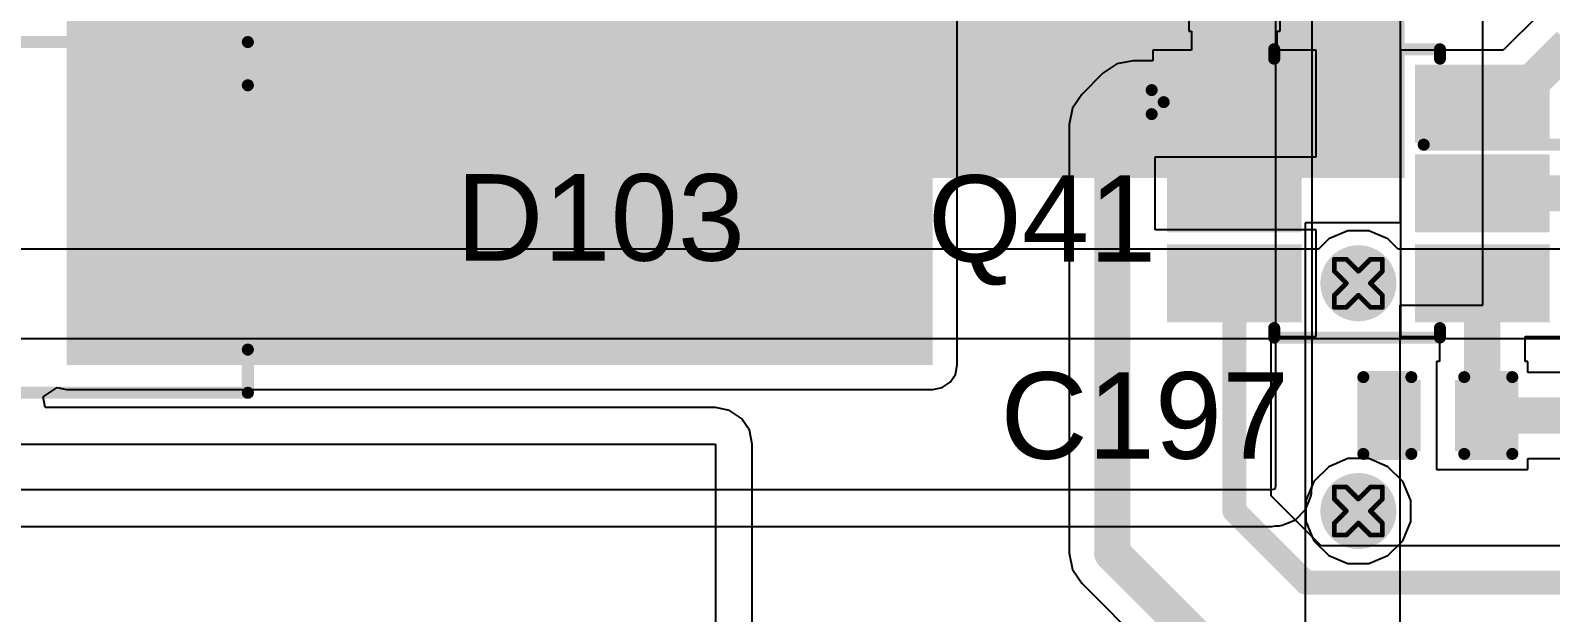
# Model space of a CAD drawing. Header units: inches. Extents: x 0 to 5379, y 0 to 5429.
# Drawn here: x 63.15 to 79.23, y 203.3 to 209.46 of the extents above; entities that cross this region are included whole.
import ezdxf

# ---------------------------------------------------------------- set-up
doc = ezdxf.new("R2010")
doc.units = ezdxf.units.IN
for name, color, linetype in [('Bottom Layer', 5, 'Continuous'), ('Bottom Overlay', 54, 'Continuous'), ('Bottom Paste', 16, 'Continuous'), ('Bottom Solder', 6, 'Continuous'), ('Drill Drawing', 1, 'Continuous'), ('GND01', 16, 'Continuous'), ('GND02', 76, 'Continuous'), ('PWR', 156, 'Continuous'), ('SIG 01', 90, 'Continuous'), ('Top Layer', 1, 'Continuous'), ('Top Overlay', 2, 'Continuous'), ('Top Paste', 8, 'Continuous'), ('Top Solder', 216, 'Continuous'), ('Via Holes', 16, 'Continuous')]:
    doc.layers.add(name, color=color, linetype=linetype)
doc.styles.add('Arial', font='', dxfattribs={"height": 0.2})
doc.styles.get('Arial').set_extended_font_data('Arial')

# ---------------------------------------------------------------- blocks, each defined once
blk = doc.blocks.new('SOT_23_6_734')
at = {"layer": 'Top Layer'}
for points in [[(-1.92, 1.26), (-0.7, 1.26), (-0.7, 0.64), (-1.92, 0.64)], [(0.7, 1.26), (1.92, 1.26), (1.92, 0.64), (0.7, 0.64)], [(-1.92, 0.31), (-0.7, 0.31), (-0.7, -0.31), (-1.92, -0.31)], [(0.7, 0.31), (1.92, 0.31), (1.92, -0.31), (0.7, -0.31)], [(-1.92, -0.64), (-0.7, -0.64), (-0.7, -1.26), (-1.92, -1.26)], [(0.7, -0.64), (1.92, -0.64), (1.92, -1.26), (0.7, -1.26)]]:
    blk.add_hatch(color=1, dxfattribs=at).paths.add_polyline_path(points)
at = {"layer": 'Top Paste'}
for points in [[(-1.92, 1.26), (-0.7, 1.26), (-0.7, 0.64), (-1.92, 0.64)], [(0.7, 1.26), (1.92, 1.26), (1.92, 0.64), (0.7, 0.64)], [(-1.92, 0.31), (-0.7, 0.31), (-0.7, -0.31), (-1.92, -0.31)], [(0.7, 0.31), (1.92, 0.31), (1.92, -0.31), (0.7, -0.31)], [(-1.92, -0.64), (-0.7, -0.64), (-0.7, -1.26), (-1.92, -1.26)], [(0.7, -0.64), (1.92, -0.64), (1.92, -1.26), (0.7, -1.26)]]:
    blk.add_hatch(color=8, dxfattribs=at).paths.add_polyline_path(points)
at = {"layer": 'Top Solder'}
for points in [[(-2.022, 1.362), (-0.598, 1.362), (-0.598, 0.538), (-2.022, 0.538)], [(0.598, 1.362), (2.022, 1.362), (2.022, 0.538), (0.598, 0.538)], [(-2.022, 0.412), (-0.598, 0.412), (-0.598, -0.412), (-2.022, -0.412)], [(0.598, 0.412), (2.022, 0.412), (2.022, -0.412), (0.598, -0.412)], [(-2.022, -0.538), (-0.598, -0.538), (-0.598, -1.362), (-2.022, -1.362)], [(0.598, -0.538), (2.022, -0.538), (2.022, -1.362), (0.598, -1.362)]]:
    blk.add_hatch(color=216, dxfattribs=at).paths.add_polyline_path(points)
at = {"layer": 'Top Overlay'}
for points in [[(-0.889, 1.524, 0.127, 0.127, 0), (0.864, 1.524, 0.127, 0.127, 0)], [(-0.889, 1.424, 0.127, 0.127, 0), (-0.889, 1.524, 0.127, 0.127, 0)], [(0.864, 1.424, 0.127, 0.127, 0), (0.864, 1.524, 0.127, 0.127, 0)], [(-2.184, 1.092, 0.127, 0.127, 0), (-2.057, 0.965, 0.127, 0.127, 0)], [(-2.184, 0.838, 0.127, 0.127, 0), (-2.184, 1.092, 0.127, 0.127, 0)], [(-2.184, 0.838, 0.127, 0.127, 0), (-2.057, 0.965, 0.127, 0.127, 0)], [(-0.889, -1.524, 0.127, 0.127, 0), (-0.889, -1.424, 0.127, 0.127, 0)], [(0.864, -1.524, 0.127, 0.127, 0), (0.864, -1.424, 0.127, 0.127, 0)], [(-0.889, -1.524, 0.127, 0.127, 0), (0.864, -1.524, 0.127, 0.127, 0)]]:
    blk.add_lwpolyline(points, format="xyseb", dxfattribs=at)
for points in [[(-0.921, 1.524, 0.0635, 0.0635, 1), (-0.857, 1.524, 0.0635, 0.0635, 1)], [(-0.921, 1.524, 0.0635, 0.0635, 1), (-0.857, 1.524, 0.0635, 0.0635, 1)], [(-0.921, 1.424, 0.0635, 0.0635, 1), (-0.857, 1.424, 0.0635, 0.0635, 1)], [(0.832, 1.524, 0.0635, 0.0635, 1), (0.895, 1.524, 0.0635, 0.0635, 1)], [(0.832, 1.524, 0.0635, 0.0635, 1), (0.895, 1.524, 0.0635, 0.0635, 1)], [(0.832, 1.424, 0.0635, 0.0635, 1), (0.895, 1.424, 0.0635, 0.0635, 1)], [(-2.216, 1.092, 0.0635, 0.0635, 1), (-2.153, 1.092, 0.0635, 0.0635, 1)], [(-2.216, 1.092, 0.0635, 0.0635, 1), (-2.153, 1.092, 0.0635, 0.0635, 1)], [(-2.089, 0.965, 0.0635, 0.0635, 1), (-2.026, 0.965, 0.0635, 0.0635, 1)], [(-2.089, 0.965, 0.0635, 0.0635, 1), (-2.026, 0.965, 0.0635, 0.0635, 1)], [(-2.216, 0.838, 0.0635, 0.0635, 1), (-2.153, 0.838, 0.0635, 0.0635, 1)], [(-2.216, 0.838, 0.0635, 0.0635, 1), (-2.153, 0.838, 0.0635, 0.0635, 1)], [(-0.921, -1.424, 0.0635, 0.0635, 1), (-0.857, -1.424, 0.0635, 0.0635, 1)], [(0.832, -1.424, 0.0635, 0.0635, 1), (0.895, -1.424, 0.0635, 0.0635, 1)], [(-0.921, -1.524, 0.0635, 0.0635, 1), (-0.857, -1.524, 0.0635, 0.0635, 1)], [(-0.921, -1.524, 0.0635, 0.0635, 1), (-0.857, -1.524, 0.0635, 0.0635, 1)], [(0.832, -1.524, 0.0635, 0.0635, 1), (0.895, -1.524, 0.0635, 0.0635, 1)], [(0.832, -1.524, 0.0635, 0.0635, 1), (0.895, -1.524, 0.0635, 0.0635, 1)]]:
    blk.add_lwpolyline(points, format="xyseb", close=True, dxfattribs=at)
blk = doc.blocks.new('H2PAK_2_B_735')
at = {"layer": 'Bottom Layer'}
blk.add_hatch(color=5, dxfattribs=at).paths.add_polyline_path([(5.5, -0.828), (5.5, -10.328), (-5.5, -10.328), (-5.5, -0.828)])
at = {"layer": 'Bottom Paste'}
blk.add_hatch(color=16, dxfattribs=at).paths.add_polyline_path([(5.5, -0.828), (5.5, -10.328), (-5.5, -10.328), (-5.5, -0.828)])
at = {"layer": 'Bottom Solder'}
blk.add_hatch(color=6, dxfattribs=at).paths.add_polyline_path([(5.551, -0.778), (5.551, -10.379), (-5.551, -10.379), (-5.551, -0.778)])
at = {"layer": 'Bottom Overlay'}
blk.add_lwpolyline([(5.2, -0.578, 0.127, 0.127, 0), (5.2, 1.725, 0.127, 0.127, 0)], format="xyseb", dxfattribs=at)
blk.add_lwpolyline([(5.168, -0.578, 0.0635, 0.0635, 1), (5.232, -0.578, 0.0635, 0.0635, 1)], format="xyseb", close=True, dxfattribs=at)
blk = doc.blocks.new('SMB__837')
at = {"layer": 'Top Layer'}
for points in [[(-3.7, -1.2), (-3.7, 1.2), (-0.9, 1.2), (-0.9, -1.2)], [(0.9, -1.2), (0.9, 1.2), (3.7, 1.2), (3.7, -1.2)]]:
    blk.add_hatch(color=1, dxfattribs=at).paths.add_polyline_path(points)
at = {"layer": 'Top Overlay'}
for points in [[(2.59, 1.245), (4.826, 1.245), (4.826, 1.905), (2.59, 1.905)], [(3.733, -1.651), (4.826, -1.651), (4.826, 1.346), (3.733, 1.346)], [(2.59, -1.905), (4.826, -1.905), (4.826, -1.245), (2.59, -1.245)]]:
    blk.add_hatch(color=2, dxfattribs=at).paths.add_polyline_path(points)
at = {"layer": 'Top Paste'}
for points in [[(-3.7, -1.2), (-3.7, 1.2), (-0.9, 1.2), (-0.9, -1.2)], [(0.9, -1.2), (0.9, 1.2), (3.7, 1.2), (3.7, -1.2)]]:
    blk.add_hatch(color=8, dxfattribs=at).paths.add_polyline_path(points)
at = {"layer": 'Top Solder'}
for points in [[(-3.802, -1.302), (-3.802, 1.302), (-0.798, 1.302), (-0.798, -1.302)], [(0.798, -1.302), (0.798, 1.302), (3.802, 1.302), (3.802, -1.302)]]:
    blk.add_hatch(color=216, dxfattribs=at).paths.add_polyline_path(points)
at = {"layer": 'Top Overlay'}
for points in [[(2.591, 1.854, 0.127, 0.127, 0), (-2.21, 1.854, 0.127, 0.127, 0)], [(-2.21, 1.854, 0.127, 0.127, 0), (-2.21, 1.397, 0.127, 0.127, 0)], [(-2.21, -1.397, 0.127, 0.127, 0), (-2.21, -1.854, 0.127, 0.127, 0)], [(2.591, -1.854, 0.127, 0.127, 0), (-2.21, -1.854, 0.127, 0.127, 0)]]:
    blk.add_lwpolyline(points, format="xyseb", dxfattribs=at)
for points in [[(-2.242, 1.854, 0.0635, 0.0635, 1), (-2.178, 1.854, 0.0635, 0.0635, 1)], [(-2.242, 1.854, 0.0635, 0.0635, 1), (-2.178, 1.854, 0.0635, 0.0635, 1)], [(2.559, 1.854, 0.0635, 0.0635, 1), (2.623, 1.854, 0.0635, 0.0635, 1)], [(-2.242, 1.397, 0.0635, 0.0635, 1), (-2.178, 1.397, 0.0635, 0.0635, 1)], [(-2.242, -1.397, 0.0635, 0.0635, 1), (-2.178, -1.397, 0.0635, 0.0635, 1)], [(-2.242, -1.854, 0.0635, 0.0635, 1), (-2.178, -1.854, 0.0635, 0.0635, 1)], [(-2.242, -1.854, 0.0635, 0.0635, 1), (-2.178, -1.854, 0.0635, 0.0635, 1)], [(2.559, -1.854, 0.0635, 0.0635, 1), (2.623, -1.854, 0.0635, 0.0635, 1)]]:
    blk.add_lwpolyline(points, format="xyseb", close=True, dxfattribs=at)
blk = doc.blocks.new('C___0402_932')
at = {"layer": 'Top Layer'}
for points in [[(-0.699, -0.318), (-0.699, 0.318), (-0.241, 0.318), (-0.241, -0.318)], [(0.241, -0.318), (0.241, 0.318), (0.699, 0.318), (0.699, -0.318)]]:
    blk.add_hatch(color=1, dxfattribs=at).paths.add_polyline_path(points)
at = {"layer": 'Top Paste'}
for points in [[(-0.699, -0.318), (-0.699, 0.318), (-0.241, 0.318), (-0.241, -0.318)], [(0.241, -0.318), (0.241, 0.318), (0.699, 0.318), (0.699, -0.318)]]:
    blk.add_hatch(color=8, dxfattribs=at).paths.add_polyline_path(points)
at = {"layer": 'Top Solder'}
for points in [[(-0.758, -0.377), (-0.758, 0.377), (-0.181, 0.377), (-0.181, -0.377)], [(0.181, -0.377), (0.181, 0.377), (0.758, 0.377), (0.758, -0.377)]]:
    blk.add_hatch(color=216, dxfattribs=at).paths.add_polyline_path(points)
at = {"layer": 'Top Overlay'}
for points in [[(-0.787, 0.406, 0.127, 0.127, 0), (-0.279, 0.406, 0.127, 0.127, 0)], [(-0.787, -0.406, 0.127, 0.127, 0), (-0.787, 0.406, 0.127, 0.127, 0)], [(0.279, 0.406, 0.127, 0.127, 0), (0.787, 0.406, 0.127, 0.127, 0)], [(0.787, -0.406, 0.127, 0.127, 0), (0.787, 0.406, 0.127, 0.127, 0)], [(-0.787, -0.406, 0.127, 0.127, 0), (-0.279, -0.406, 0.127, 0.127, 0)], [(0.279, -0.406, 0.127, 0.127, 0), (0.787, -0.406, 0.127, 0.127, 0)]]:
    blk.add_lwpolyline(points, format="xyseb", dxfattribs=at)
for points in [[(-0.819, 0.406, 0.0635, 0.0635, 1), (-0.756, 0.406, 0.0635, 0.0635, 1)], [(-0.819, 0.406, 0.0635, 0.0635, 1), (-0.756, 0.406, 0.0635, 0.0635, 1)], [(-0.311, 0.406, 0.0635, 0.0635, 1), (-0.248, 0.406, 0.0635, 0.0635, 1)], [(0.248, 0.406, 0.0635, 0.0635, 1), (0.311, 0.406, 0.0635, 0.0635, 1)], [(0.756, 0.406, 0.0635, 0.0635, 1), (0.819, 0.406, 0.0635, 0.0635, 1)], [(0.756, 0.406, 0.0635, 0.0635, 1), (0.819, 0.406, 0.0635, 0.0635, 1)], [(-0.819, -0.406, 0.0635, 0.0635, 1), (-0.756, -0.406, 0.0635, 0.0635, 1)], [(-0.819, -0.406, 0.0635, 0.0635, 1), (-0.756, -0.406, 0.0635, 0.0635, 1)], [(-0.311, -0.406, 0.0635, 0.0635, 1), (-0.248, -0.406, 0.0635, 0.0635, 1)], [(0.248, -0.406, 0.0635, 0.0635, 1), (0.311, -0.406, 0.0635, 0.0635, 1)], [(0.756, -0.406, 0.0635, 0.0635, 1), (0.819, -0.406, 0.0635, 0.0635, 1)], [(0.756, -0.406, 0.0635, 0.0635, 1), (0.819, -0.406, 0.0635, 0.0635, 1)]]:
    blk.add_lwpolyline(points, format="xyseb", close=True, dxfattribs=at)

msp = doc.modelspace()

# ---------------------------------------------------------------- hatches: boundary and pattern name
at = {"layer": 'Bottom Layer'}
h = msp.add_hatch(color=5, dxfattribs=at)
edge = h.paths.add_edge_path()
edge.add_arc((77.195, 206.782), 0.3, 0, 360)
h = msp.add_hatch(color=5, dxfattribs=at)
edge = h.paths.add_edge_path()
edge.add_arc((77.195, 204.374), 0.3, 0, 360)
at = {"layer": 'Bottom Solder'}
h = msp.add_hatch(color=6, dxfattribs=at)
edge = h.paths.add_edge_path()
edge.add_arc((77.195, 206.782), 0.402, 0, 360)
h = msp.add_hatch(color=6, dxfattribs=at)
edge = h.paths.add_edge_path()
edge.add_arc((77.195, 204.374), 0.402, 0, 360)
at = {"layer": 'GND01'}
h = msp.add_hatch(color=16, dxfattribs=at)
edge = h.paths.add_edge_path()
edge.add_arc((77.195, 206.782), 0.3, 0, 360)
h = msp.add_hatch(color=16, dxfattribs=at)
edge = h.paths.add_edge_path()
edge.add_arc((77.195, 204.374), 0.3, 0, 360)
at = {"layer": 'GND02'}
h = msp.add_hatch(color=76, dxfattribs=at)
edge = h.paths.add_edge_path()
edge.add_arc((77.195, 206.782), 0.3, 0, 360)
h = msp.add_hatch(color=76, dxfattribs=at)
edge = h.paths.add_edge_path()
edge.add_arc((77.195, 204.374), 0.3, 0, 360)
at = {"layer": 'PWR'}
h = msp.add_hatch(color=156, dxfattribs=at)
edge = h.paths.add_edge_path()
edge.add_arc((77.195, 206.782), 0.3, 0, 360)
h = msp.add_hatch(color=156, dxfattribs=at)
edge = h.paths.add_edge_path()
edge.add_arc((77.195, 204.374), 0.3, 0, 360)
at = {"layer": 'SIG 01'}
h = msp.add_hatch(color=90, dxfattribs=at)
edge = h.paths.add_edge_path()
edge.add_arc((77.195, 206.782), 0.3, 0, 360)
h = msp.add_hatch(color=90, dxfattribs=at)
edge = h.paths.add_edge_path()
edge.add_arc((77.195, 204.374), 0.3, 0, 360)
at = {"layer": 'Top Layer'}
msp.add_hatch(color=1, dxfattribs=at).paths.add_polyline_path([(72.695, 219.612), (63.536, 219.612), (63.536, 205.918), (72.695, 205.918)])
h = msp.add_hatch(color=1, dxfattribs=at)
edge = h.paths.add_edge_path()
edge.add_arc((77.195, 206.782), 0.3, 0, 360)
h = msp.add_hatch(color=1, dxfattribs=at)
edge = h.paths.add_edge_path()
edge.add_arc((77.195, 204.374), 0.3, 0, 360)
at = {"layer": 'Top Solder'}
h = msp.add_hatch(color=216, dxfattribs=at)
edge = h.paths.add_edge_path()
edge.add_arc((77.195, 206.782), 0.402, 0, 360)
h = msp.add_hatch(color=216, dxfattribs=at)
edge = h.paths.add_edge_path()
edge.add_arc((77.195, 204.374), 0.402, 0, 360)
at = {"layer": 'Via Holes'}
h = msp.add_hatch(color=7, dxfattribs=at)
edge = h.paths.add_edge_path()
edge.add_arc((77.195, 206.782), 0.15, 0, 360)
h = msp.add_hatch(color=7, dxfattribs=at)
edge = h.paths.add_edge_path()
edge.add_arc((77.195, 204.374), 0.15, 0, 360)

# ---------------------------------------------------------------- linework, layer by layer
at = {"layer": 'Bottom Layer'}
for p, q in [((77.636, 219.612), (77.636, 207.422)), ((77.636, 219.612), (77.636, 207.422)), ((78.511, 206.552), (78.511, 219.612)), ((78.511, 206.552), (78.511, 219.612)), ((77.636, 207.422), (76.632, 207.422)), ((76.632, 207.422), (76.632, 202.387)), ((77.636, 207.422), (76.632, 207.422)), ((76.632, 207.422), (76.632, 202.387)), ((77.636, 201.096), (77.636, 206.552)), ((77.636, 206.552), (78.511, 206.552)), ((77.636, 201.096), (77.636, 206.552)), ((77.636, 206.552), (78.511, 206.552))]:
    msp.add_line(p, q, dxfattribs=at)
at = {"layer": 'Drill Drawing'}
for points in [[(76.941, 206.909, 0.0508, 0.0508, 0), (76.941, 207.036, 0.0508, 0.0508, 0)], [(76.941, 207.036, 0.0508, 0.0508, 0), (77.068, 207.036, 0.0508, 0.0508, 0)], [(77.068, 207.036, 0.0508, 0.0508, 0), (77.195, 206.909, 0.0508, 0.0508, 0)], [(77.195, 206.909, 0.0508, 0.0508, 0), (77.322, 207.036, 0.0508, 0.0508, 0)], [(77.322, 207.036, 0.0508, 0.0508, 0), (77.449, 207.036, 0.0508, 0.0508, 0)], [(77.449, 206.909, 0.0508, 0.0508, 0), (77.449, 207.036, 0.0508, 0.0508, 0)], [(76.941, 206.909, 0.0508, 0.0508, 0), (77.068, 206.782, 0.0508, 0.0508, 0)], [(77.322, 206.782, 0.0508, 0.0508, 0), (77.449, 206.909, 0.0508, 0.0508, 0)], [(76.941, 206.655, 0.0508, 0.0508, 0), (77.068, 206.782, 0.0508, 0.0508, 0)], [(77.322, 206.782, 0.0508, 0.0508, 0), (77.449, 206.655, 0.0508, 0.0508, 0)], [(76.941, 206.528, 0.0508, 0.0508, 0), (76.941, 206.655, 0.0508, 0.0508, 0)], [(76.941, 206.528, 0.0508, 0.0508, 0), (77.068, 206.528, 0.0508, 0.0508, 0)], [(77.068, 206.528, 0.0508, 0.0508, 0), (77.195, 206.655, 0.0508, 0.0508, 0)], [(77.195, 206.655, 0.0508, 0.0508, 0), (77.322, 206.528, 0.0508, 0.0508, 0)], [(77.322, 206.528, 0.0508, 0.0508, 0), (77.449, 206.528, 0.0508, 0.0508, 0)], [(77.449, 206.528, 0.0508, 0.0508, 0), (77.449, 206.655, 0.0508, 0.0508, 0)], [(76.941, 204.501, 0.0508, 0.0508, 0), (76.941, 204.628, 0.0508, 0.0508, 0)], [(76.941, 204.628, 0.0508, 0.0508, 0), (77.068, 204.628, 0.0508, 0.0508, 0)], [(77.068, 204.628, 0.0508, 0.0508, 0), (77.195, 204.501, 0.0508, 0.0508, 0)], [(77.195, 204.501, 0.0508, 0.0508, 0), (77.322, 204.628, 0.0508, 0.0508, 0)], [(77.322, 204.628, 0.0508, 0.0508, 0), (77.449, 204.628, 0.0508, 0.0508, 0)], [(77.449, 204.501, 0.0508, 0.0508, 0), (77.449, 204.628, 0.0508, 0.0508, 0)], [(76.941, 204.501, 0.0508, 0.0508, 0), (77.068, 204.374, 0.0508, 0.0508, 0)], [(77.322, 204.374, 0.0508, 0.0508, 0), (77.449, 204.501, 0.0508, 0.0508, 0)], [(76.941, 204.247, 0.0508, 0.0508, 0), (77.068, 204.374, 0.0508, 0.0508, 0)], [(77.322, 204.374, 0.0508, 0.0508, 0), (77.449, 204.247, 0.0508, 0.0508, 0)], [(76.941, 204.12, 0.0508, 0.0508, 0), (76.941, 204.247, 0.0508, 0.0508, 0)], [(76.941, 204.12, 0.0508, 0.0508, 0), (77.068, 204.12, 0.0508, 0.0508, 0)], [(77.068, 204.12, 0.0508, 0.0508, 0), (77.195, 204.247, 0.0508, 0.0508, 0)], [(77.195, 204.247, 0.0508, 0.0508, 0), (77.322, 204.12, 0.0508, 0.0508, 0)], [(77.322, 204.12, 0.0508, 0.0508, 0), (77.449, 204.12, 0.0508, 0.0508, 0)], [(77.449, 204.12, 0.0508, 0.0508, 0), (77.449, 204.247, 0.0508, 0.0508, 0)]]:
    msp.add_lwpolyline(points, format="xyseb", dxfattribs=at)
for points in [[(76.928, 207.036, 0.0254, 0.0254, 1), (76.953, 207.036, 0.0254, 0.0254, 1)], [(76.928, 207.036, 0.0254, 0.0254, 1), (76.953, 207.036, 0.0254, 0.0254, 1)], [(77.055, 207.036, 0.0254, 0.0254, 1), (77.08, 207.036, 0.0254, 0.0254, 1)], [(77.055, 207.036, 0.0254, 0.0254, 1), (77.08, 207.036, 0.0254, 0.0254, 1)], [(77.309, 207.036, 0.0254, 0.0254, 1), (77.334, 207.036, 0.0254, 0.0254, 1)], [(77.309, 207.036, 0.0254, 0.0254, 1), (77.334, 207.036, 0.0254, 0.0254, 1)], [(77.436, 207.036, 0.0254, 0.0254, 1), (77.461, 207.036, 0.0254, 0.0254, 1)], [(77.436, 207.036, 0.0254, 0.0254, 1), (77.461, 207.036, 0.0254, 0.0254, 1)], [(76.928, 206.909, 0.0254, 0.0254, 1), (76.953, 206.909, 0.0254, 0.0254, 1)], [(76.928, 206.909, 0.0254, 0.0254, 1), (76.953, 206.909, 0.0254, 0.0254, 1)], [(77.182, 206.909, 0.0254, 0.0254, 1), (77.207, 206.909, 0.0254, 0.0254, 1)], [(77.182, 206.909, 0.0254, 0.0254, 1), (77.207, 206.909, 0.0254, 0.0254, 1)], [(77.436, 206.909, 0.0254, 0.0254, 1), (77.461, 206.909, 0.0254, 0.0254, 1)], [(77.436, 206.909, 0.0254, 0.0254, 1), (77.461, 206.909, 0.0254, 0.0254, 1)], [(77.055, 206.782, 0.0254, 0.0254, 1), (77.08, 206.782, 0.0254, 0.0254, 1)], [(77.055, 206.782, 0.0254, 0.0254, 1), (77.08, 206.782, 0.0254, 0.0254, 1)], [(77.309, 206.782, 0.0254, 0.0254, 1), (77.334, 206.782, 0.0254, 0.0254, 1)], [(77.309, 206.782, 0.0254, 0.0254, 1), (77.334, 206.782, 0.0254, 0.0254, 1)], [(76.928, 206.655, 0.0254, 0.0254, 1), (76.953, 206.655, 0.0254, 0.0254, 1)], [(76.928, 206.655, 0.0254, 0.0254, 1), (76.953, 206.655, 0.0254, 0.0254, 1)], [(76.928, 206.528, 0.0254, 0.0254, 1), (76.953, 206.528, 0.0254, 0.0254, 1)], [(76.928, 206.528, 0.0254, 0.0254, 1), (76.953, 206.528, 0.0254, 0.0254, 1)], [(77.055, 206.528, 0.0254, 0.0254, 1), (77.08, 206.528, 0.0254, 0.0254, 1)], [(77.055, 206.528, 0.0254, 0.0254, 1), (77.08, 206.528, 0.0254, 0.0254, 1)], [(77.182, 206.655, 0.0254, 0.0254, 1), (77.207, 206.655, 0.0254, 0.0254, 1)], [(77.182, 206.655, 0.0254, 0.0254, 1), (77.207, 206.655, 0.0254, 0.0254, 1)], [(77.309, 206.528, 0.0254, 0.0254, 1), (77.334, 206.528, 0.0254, 0.0254, 1)], [(77.309, 206.528, 0.0254, 0.0254, 1), (77.334, 206.528, 0.0254, 0.0254, 1)], [(77.436, 206.655, 0.0254, 0.0254, 1), (77.461, 206.655, 0.0254, 0.0254, 1)], [(77.436, 206.655, 0.0254, 0.0254, 1), (77.461, 206.655, 0.0254, 0.0254, 1)], [(77.436, 206.528, 0.0254, 0.0254, 1), (77.461, 206.528, 0.0254, 0.0254, 1)], [(77.436, 206.528, 0.0254, 0.0254, 1), (77.461, 206.528, 0.0254, 0.0254, 1)], [(76.928, 204.628, 0.0254, 0.0254, 1), (76.953, 204.628, 0.0254, 0.0254, 1)], [(76.928, 204.628, 0.0254, 0.0254, 1), (76.953, 204.628, 0.0254, 0.0254, 1)], [(77.055, 204.628, 0.0254, 0.0254, 1), (77.08, 204.628, 0.0254, 0.0254, 1)], [(77.055, 204.628, 0.0254, 0.0254, 1), (77.08, 204.628, 0.0254, 0.0254, 1)], [(77.309, 204.628, 0.0254, 0.0254, 1), (77.334, 204.628, 0.0254, 0.0254, 1)], [(77.309, 204.628, 0.0254, 0.0254, 1), (77.334, 204.628, 0.0254, 0.0254, 1)], [(77.436, 204.628, 0.0254, 0.0254, 1), (77.461, 204.628, 0.0254, 0.0254, 1)], [(77.436, 204.628, 0.0254, 0.0254, 1), (77.461, 204.628, 0.0254, 0.0254, 1)], [(76.928, 204.501, 0.0254, 0.0254, 1), (76.953, 204.501, 0.0254, 0.0254, 1)], [(76.928, 204.501, 0.0254, 0.0254, 1), (76.953, 204.501, 0.0254, 0.0254, 1)], [(77.182, 204.501, 0.0254, 0.0254, 1), (77.207, 204.501, 0.0254, 0.0254, 1)], [(77.182, 204.501, 0.0254, 0.0254, 1), (77.207, 204.501, 0.0254, 0.0254, 1)], [(77.436, 204.501, 0.0254, 0.0254, 1), (77.461, 204.501, 0.0254, 0.0254, 1)], [(77.436, 204.501, 0.0254, 0.0254, 1), (77.461, 204.501, 0.0254, 0.0254, 1)], [(77.055, 204.374, 0.0254, 0.0254, 1), (77.08, 204.374, 0.0254, 0.0254, 1)], [(77.055, 204.374, 0.0254, 0.0254, 1), (77.08, 204.374, 0.0254, 0.0254, 1)], [(77.309, 204.374, 0.0254, 0.0254, 1), (77.334, 204.374, 0.0254, 0.0254, 1)], [(77.309, 204.374, 0.0254, 0.0254, 1), (77.334, 204.374, 0.0254, 0.0254, 1)], [(76.928, 204.247, 0.0254, 0.0254, 1), (76.953, 204.247, 0.0254, 0.0254, 1)], [(76.928, 204.247, 0.0254, 0.0254, 1), (76.953, 204.247, 0.0254, 0.0254, 1)], [(76.928, 204.12, 0.0254, 0.0254, 1), (76.953, 204.12, 0.0254, 0.0254, 1)], [(76.928, 204.12, 0.0254, 0.0254, 1), (76.953, 204.12, 0.0254, 0.0254, 1)], [(77.055, 204.12, 0.0254, 0.0254, 1), (77.08, 204.12, 0.0254, 0.0254, 1)], [(77.055, 204.12, 0.0254, 0.0254, 1), (77.08, 204.12, 0.0254, 0.0254, 1)], [(77.182, 204.247, 0.0254, 0.0254, 1), (77.207, 204.247, 0.0254, 0.0254, 1)], [(77.182, 204.247, 0.0254, 0.0254, 1), (77.207, 204.247, 0.0254, 0.0254, 1)], [(77.309, 204.12, 0.0254, 0.0254, 1), (77.334, 204.12, 0.0254, 0.0254, 1)], [(77.309, 204.12, 0.0254, 0.0254, 1), (77.334, 204.12, 0.0254, 0.0254, 1)], [(77.436, 204.247, 0.0254, 0.0254, 1), (77.461, 204.247, 0.0254, 0.0254, 1)], [(77.436, 204.247, 0.0254, 0.0254, 1), (77.461, 204.247, 0.0254, 0.0254, 1)], [(77.436, 204.12, 0.0254, 0.0254, 1), (77.461, 204.12, 0.0254, 0.0254, 1)], [(77.436, 204.12, 0.0254, 0.0254, 1), (77.461, 204.12, 0.0254, 0.0254, 1)]]:
    msp.add_lwpolyline(points, format="xyseb", close=True, dxfattribs=at)
at = {"layer": 'PWR'}
for p, q in [((76.881, 207.251), (76.773, 207.144)), ((77.084, 207.336), (76.881, 207.251)), ((77.305, 207.336), (77.084, 207.336)), ((77.508, 207.251), (77.305, 207.336)), ((77.616, 207.144), (77.508, 207.251)), ((76.773, 207.144), (61.211, 207.144)), ((80.785, 207.144), (77.616, 207.144)), ((49.77, 206.199), (85.84, 206.199)), ((76.881, 204.843), (76.725, 204.687)), ((77.084, 204.928), (76.881, 204.843)), ((77.305, 204.928), (77.084, 204.928)), ((77.508, 204.843), (77.305, 204.928)), ((77.664, 204.687), (77.508, 204.843)), ((76.725, 204.687), (76.641, 204.484)), ((77.749, 204.484), (77.664, 204.687)), ((76.641, 204.484), (76.641, 204.263)), ((77.749, 204.263), (77.749, 204.484)), ((76.641, 204.263), (76.725, 204.06)), ((77.664, 204.06), (77.749, 204.263)), ((76.725, 204.06), (76.881, 203.904)), ((77.508, 203.904), (77.664, 204.06)), ((76.881, 203.904), (77.084, 203.82)), ((77.084, 203.82), (77.305, 203.82)), ((77.305, 203.82), (77.508, 203.904))]:
    msp.add_line(p, q, dxfattribs=at)
at = {"layer": 'SIG 01'}
for p, q in [((76.319, 210.998), (76.319, 204.637)), ((76.708, 204.637), (76.708, 210.609)), ((76.319, 204.637), (76.313, 204.605)), ((76.7, 204.599), (76.708, 204.637)), ((76.281, 204.598), (55.641, 204.598)), ((76.313, 204.605), (76.281, 204.598)), ((76.636, 204.389), (76.675, 204.483)), ((76.675, 204.483), (76.678, 204.488)), ((76.678, 204.488), (76.679, 204.494)), ((76.679, 204.494), (76.694, 204.529)), ((76.694, 204.529), (76.7, 204.561)), ((76.7, 204.561), (76.7, 204.599)), ((76.529, 204.282), (76.636, 204.389)), ((76.636, 204.389), (76.636, 204.389)), ((55.641, 204.21), (76.281, 204.21)), ((76.281, 204.21), (76.318, 204.217)), ((76.318, 204.217), (76.357, 204.217)), ((76.357, 204.217), (76.389, 204.224)), ((76.389, 204.224), (76.424, 204.238)), ((76.424, 204.238), (76.429, 204.24)), ((76.429, 204.24), (76.434, 204.243)), ((76.434, 204.243), (76.529, 204.282)), ((76.529, 204.282), (76.529, 204.282))]:
    msp.add_line(p, q, dxfattribs=at)
at = {"layer": 'Top Layer'}
for p, q in [((72.954, 205.918), (72.954, 219.612)), ((75.402, 210.589), (75.402, 209.446)), ((76.367, 209.446), (76.367, 210.589)), ((79.109, 209.627), (78.727, 209.246)), ((75.402, 209.446), (75.431, 209.446)), ((75.431, 209.446), (75.431, 209.246)), ((76.338, 209.246), (76.338, 209.446)), ((76.338, 209.446), (76.367, 209.446)), ((74.815, 209.135), (74.641, 209.101)), ((75.02, 209.135), (74.815, 209.135)), ((75.431, 209.246), (75.02, 209.246)), ((75.02, 209.246), (75.02, 209.135)), ((76.748, 209.246), (76.338, 209.246)), ((76.748, 208.118), (76.748, 209.246)), ((78.727, 209.246), (77.64, 209.246)), ((77.64, 209.246), (77.64, 208.118)), ((74.494, 209.002), (74.271, 208.779)), ((74.641, 209.101), (74.494, 209.002)), ((74.173, 208.632), (74.138, 208.459)), ((74.271, 208.779), (74.173, 208.632)), ((74.138, 208.459), (74.138, 203.93)), ((75.045, 207.346), (75.045, 208.118)), ((75.045, 208.118), (76.748, 208.118)), ((77.64, 208.118), (77.64, 207.168)), ((76.748, 207.346), (75.045, 207.346)), ((76.748, 206.218), (76.748, 207.346)), ((77.64, 207.168), (77.64, 206.218)), ((76.273, 204.534), (76.273, 206.218)), ((76.273, 206.218), (76.748, 206.218)), ((77.64, 206.218), (78.051, 206.218)), ((78.051, 206.218), (78.051, 205.956)), ((78.958, 205.956), (78.958, 206.218)), ((78.958, 206.218), (79.368, 206.218)), ((72.934, 205.819), (72.954, 205.918)), ((78.051, 205.956), (78.022, 205.956)), ((78.022, 205.956), (78.022, 204.813)), ((78.987, 205.956), (78.958, 205.956)), ((78.987, 205.838), (78.987, 205.956)), ((72.878, 205.735), (72.934, 205.819)), ((86.019, 205.838), (78.987, 205.838)), ((63.288, 205.58), (63.437, 205.679)), ((63.31, 205.468), (63.288, 205.58)), ((63.437, 205.679), (63.536, 205.659)), ((63.536, 205.659), (72.695, 205.659)), ((72.695, 205.659), (72.794, 205.679)), ((72.794, 205.679), (72.878, 205.735)), ((70.397, 205.468), (63.31, 205.468)), ((70.546, 205.438), (70.397, 205.468)), ((70.672, 205.354), (70.546, 205.438)), ((70.756, 205.228), (70.672, 205.354)), ((70.786, 205.08), (70.756, 205.228)), ((62.84, 205.08), (70.397, 205.08)), ((70.397, 205.08), (70.397, 197.14)), ((70.786, 202.474), (70.786, 205.08)), ((78.022, 204.813), (78.987, 204.813)), ((78.987, 204.813), (78.987, 204.931)), ((78.987, 204.931), (86.207, 204.931)), ((76.802, 204.005), (76.273, 204.534)), ((83.859, 204.005), (76.802, 204.005)), ((74.138, 203.93), (74.173, 203.757)), ((74.173, 203.757), (74.271, 203.61)), ((74.271, 203.61), (75.394, 202.487))]:
    msp.add_line(p, q, dxfattribs=at)
for points in [[(75.884, 208.682, 0.381, 0.381, 0), (75.884, 210.018, 0.381, 0.381, 0)], [(78.804, 208.682, 0.381, 0.381, 0), (79.429, 209.307, 0.381, 0.381, 0)], [(74.592, 208.459, 0.381, 0.381, 0), (74.815, 208.682, 0.381, 0.381, 0)], [(74.815, 208.682, 0.381, 0.381, 0), (75.884, 208.682, 0.381, 0.381, 0)], [(78.504, 208.682, 0.381, 0.381, 0), (78.804, 208.682, 0.381, 0.381, 0)], [(74.592, 203.93, 0.381, 0.381, 0), (74.592, 208.459, 0.381, 0.381, 0)], [(78.504, 207.732, 0.381, 0.381, 0), (80.598, 207.732, 0.381, 0.381, 0)], [(75.884, 204.374, 0.254, 0.254, 0), (75.884, 206.782, 0.254, 0.254, 0)], [(78.504, 205.384, 0.381, 0.381, 0), (78.504, 206.782, 0.381, 0.381, 0)], [(78.504, 205.384, 0.381, 0.381, 0), (86.207, 205.384, 0.381, 0.381, 0)], [(75.884, 204.374, 0.254, 0.254, 0), (76.641, 203.617, 0.254, 0.254, 0)], [(74.592, 203.93, 0.381, 0.381, 0), (75.714, 202.808, 0.381, 0.381, 0)], [(76.641, 203.617, 0.254, 0.254, 0), (83.859, 203.617, 0.254, 0.254, 0)]]:
    msp.add_lwpolyline(points, format="xyseb", dxfattribs=at)
for points in [[(74.719, 208.682, 0.191, 0.191, 1), (74.91, 208.682, 0.191, 0.191, 1)], [(74.719, 208.682, 0.191, 0.191, 1), (74.91, 208.682, 0.191, 0.191, 1)], [(75.789, 208.682, 0.191, 0.191, 1), (75.98, 208.682, 0.191, 0.191, 1)], [(75.789, 208.682, 0.191, 0.191, 1), (75.98, 208.682, 0.191, 0.191, 1)], [(78.409, 208.682, 0.191, 0.191, 1), (78.6, 208.682, 0.191, 0.191, 1)], [(78.709, 208.682, 0.191, 0.191, 1), (78.9, 208.682, 0.191, 0.191, 1)], [(78.709, 208.682, 0.191, 0.191, 1), (78.9, 208.682, 0.191, 0.191, 1)], [(74.496, 208.459, 0.191, 0.191, 1), (74.687, 208.459, 0.191, 0.191, 1)], [(74.496, 208.459, 0.191, 0.191, 1), (74.687, 208.459, 0.191, 0.191, 1)], [(78.409, 207.732, 0.191, 0.191, 1), (78.6, 207.732, 0.191, 0.191, 1)], [(75.821, 206.782, 0.127, 0.127, 1), (75.948, 206.782, 0.127, 0.127, 1)], [(78.409, 206.782, 0.191, 0.191, 1), (78.6, 206.782, 0.191, 0.191, 1)], [(78.409, 205.384, 0.191, 0.191, 1), (78.6, 205.384, 0.191, 0.191, 1)], [(78.409, 205.384, 0.191, 0.191, 1), (78.6, 205.384, 0.191, 0.191, 1)], [(75.821, 204.374, 0.127, 0.127, 1), (75.948, 204.374, 0.127, 0.127, 1)], [(75.821, 204.374, 0.127, 0.127, 1), (75.948, 204.374, 0.127, 0.127, 1)], [(74.496, 203.93, 0.191, 0.191, 1), (74.687, 203.93, 0.191, 0.191, 1)], [(74.496, 203.93, 0.191, 0.191, 1), (74.687, 203.93, 0.191, 0.191, 1)], [(76.577, 203.617, 0.127, 0.127, 1), (76.704, 203.617, 0.127, 0.127, 1)], [(76.577, 203.617, 0.127, 0.127, 1), (76.704, 203.617, 0.127, 0.127, 1)]]:
    msp.add_lwpolyline(points, format="xyseb", close=True, dxfattribs=at)

# ---------------------------------------------------------------- block references
for name, p, rotation in [('H2PAK_2_B_735', (78.464, 213.447), 270), ('SMB__837', (63.243, 207.478), 180)]:
    msp.add_blockref(name, p, dxfattribs=dict(rotation=rotation))
for name, p in [('SOT_23_6_734', (77.194, 207.732)), ('C___0402_932', (78.035, 205.384))]:
    msp.add_blockref(name, p)

# ---------------------------------------------------------------- texts
at = {"layer": 'Top Overlay', "style": 'Arial'}
for s, p in [('D103', (67.656, 207.021)), ('Q41', (72.644, 207.01)), ('C197', (73.41, 204.927))]:
    msp.add_text(s, height=0.9144, dxfattribs=at).set_placement(p)

doc.saveas('drawing.dxf')
